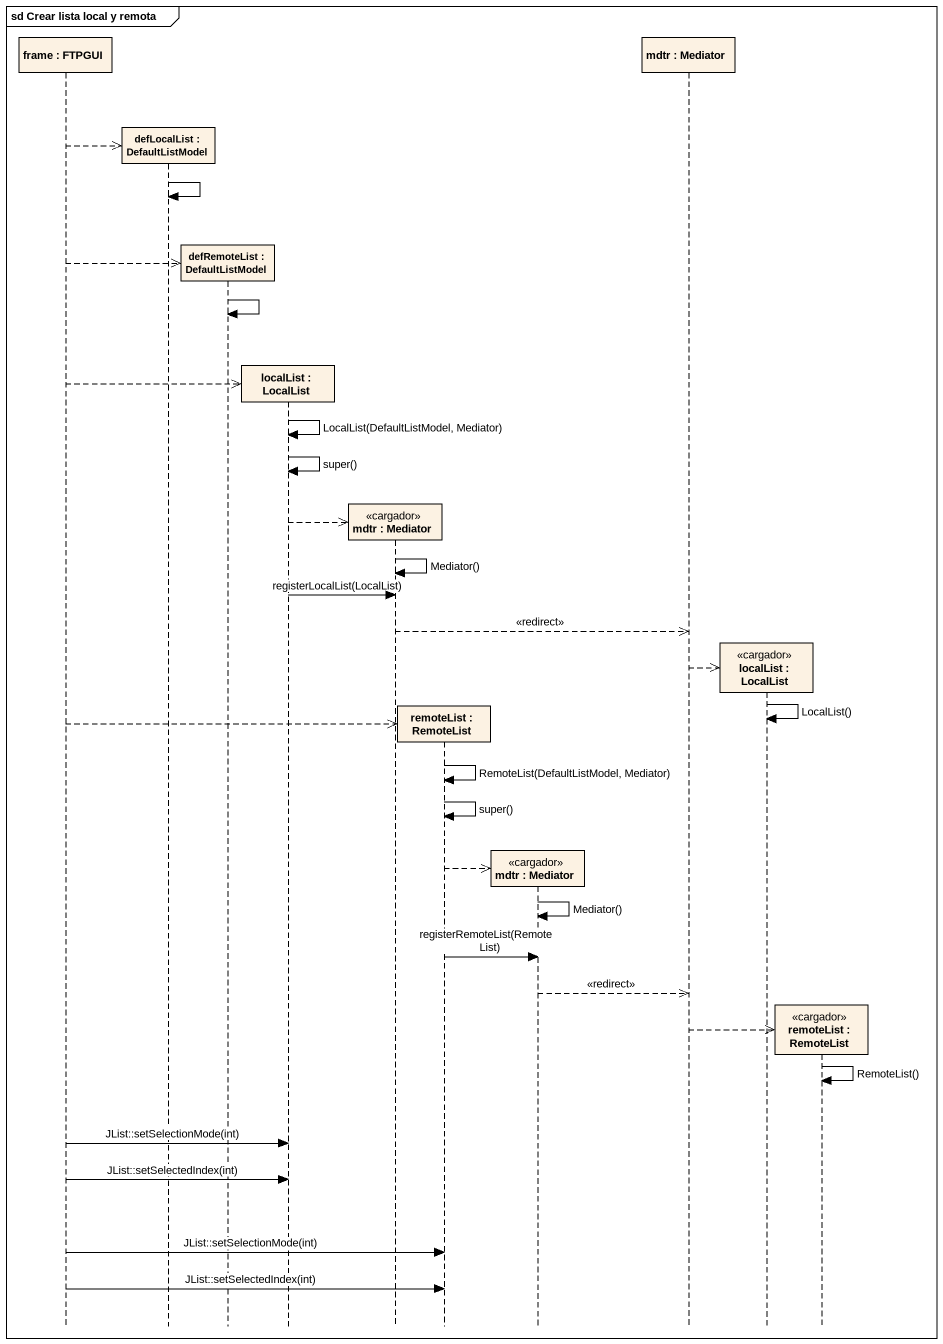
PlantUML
@startuml
mainframe sd Crear lista local y remota
hide footbox
participant "frame : FTPGUI" as frame_
participant "defLocalList : DefaultListModel" as defLocalList
participant "defRemoteList : DefaultListModel" as defRemoteList
participant "localList : LocalList" as localList
participant "mdtr : Mediator" as mdtr <<cargador>>
participant "remoteList : RemoteList" as remoteList
participant "mdtr : Mediator" as mdtr_2 <<cargador>>
participant "mdtr : Mediator" as mdtr_3
participant "localList : LocalList" as localList_2 <<cargador>>
participant "remoteList : RemoteList" as remoteList_2 <<cargador>>

frame_ -->> defLocalList **
defLocalList -> defLocalList
frame_ -->> defRemoteList **
defRemoteList -> defRemoteList
frame_ -->> localList **
localList -> localList : LocalList(DefaultListModel, Mediator)
localList -> localList : super()
localList -->> mdtr **
mdtr -> mdtr : Mediator()
localList -> mdtr : registerLocalList(LocalList)
mdtr -->> mdtr_3 : <<redirect>>
mdtr_3 -->> localList_2 **
localList_2 -> localList_2 : LocalList()
frame_ -->> remoteList **
remoteList -> remoteList : RemoteList(DefaultListModel, Mediator)
remoteList -> remoteList : super()
remoteList -->> mdtr_2 **
mdtr_2 -> mdtr_2 : Mediator()
remoteList -> mdtr_2 : registerRemoteList(RemoteList)
mdtr_2 -->> mdtr_3 : <<redirect>>
mdtr_3 -->> remoteList_2 **
remoteList_2 -> remoteList_2 : RemoteList()
frame_ -> localList : JList::setSelectionMode(int)
frame_ -> localList : JList::setSelectedIndex(int)
frame_ -> remoteList : JList::setSelectionMode(int)
frame_ -> remoteList : JList::setSelectedIndex(int)
@enduml
